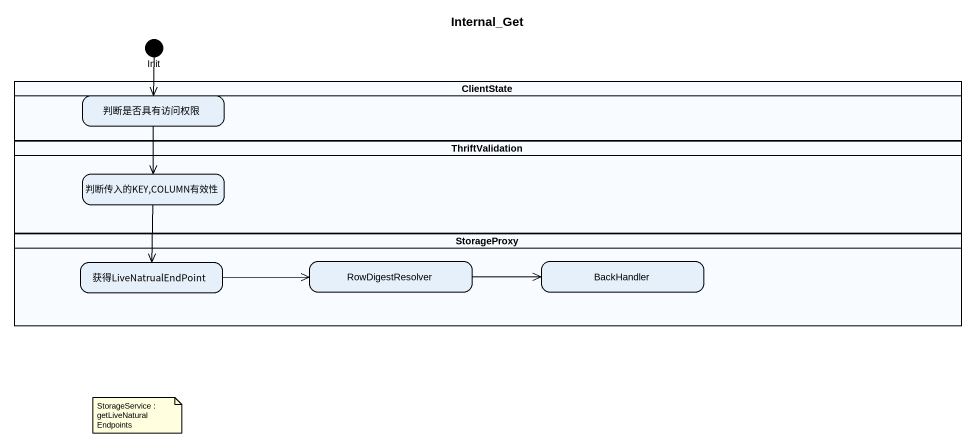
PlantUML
@startuml
title Internal_Get
hide empty description
state Init <<start>> #FF0000
state ClientState <<partition>> {
  state 判断是否具有访问权限
}
state ThriftValidation <<partition>> {
  state "判断传入的KEY,COLUMN有效性" as 判断传入的KEY_COLUMN有效性
}
state StorageProxy <<partition>> {
  state 获得LiveNatrualEndPoint
  state RowDigestResolver
  state BackHandler
}
Init --> 判断是否具有访问权限
判断是否具有访问权限 --> 判断传入的KEY_COLUMN有效性
判断传入的KEY_COLUMN有效性 --> 获得LiveNatrualEndPoint
获得LiveNatrualEndPoint -right-> RowDigestResolver
RowDigestResolver -right-> BackHandler
note as N1
  StorageService : getLiveNaturalEndpoints
end note
@enduml
